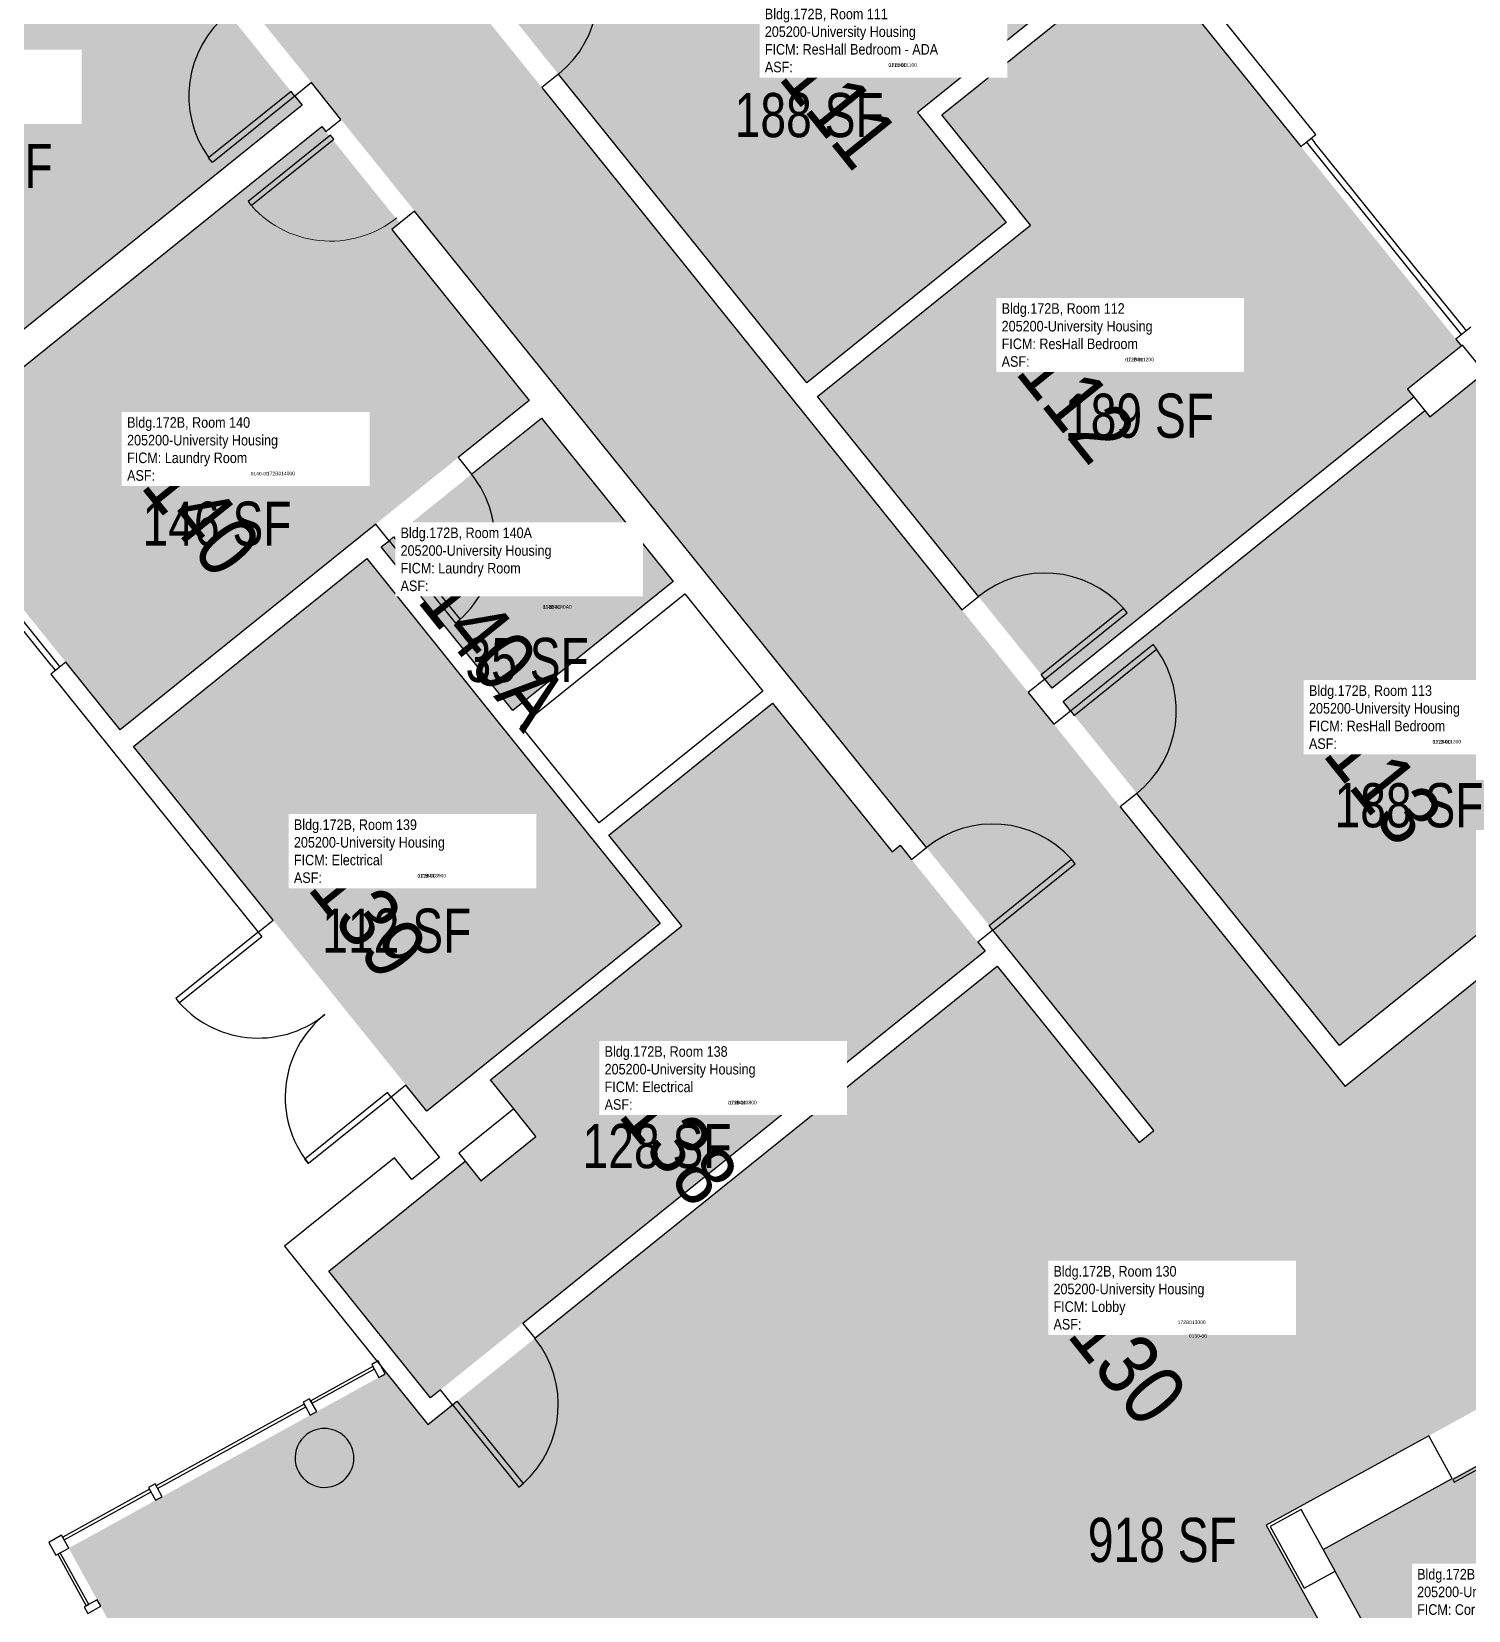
# Model space of a CAD drawing. Header units: inches. Extents: x 69233640 to 69235941, y 27660565 to 27663153.
# Drawn here: x 69234327 to 69234815, y 27661745 to 27662281 of the extents above; entities that cross this region are included whole.
import ezdxf
from ezdxf.enums import TextEntityAlignment as Align

# ---------------------------------------------------------------- set-up
doc = ezdxf.new("R2010")
doc.units = ezdxf.units.IN
doc.header["$LTSCALE"] = 100
doc.header["$MEASUREMENT"] = 0
for name, color, linetype in [('A-COLS', 5, 'CONTINUOUS'), ('A-DOOR', 2, 'CONTINUOUS'), ('A-GLAZ', 1, 'CONTINUOUS'), ('A-IDEN-RNUM', 7, 'CONTINUOUS'), ('A-IDEN-SNUM', 4, 'CONTINUOUS'), ('A-IDEN-VNUM', 4, 'CONTINUOUS'), ('A-WALL', 5, 'CONTINUOUS'), ('AREA-TEXT', 3, 'CONTINUOUS'), ('Rooms-Category-Color', 7, 'CONTINUOUS'), ('Rooms-College-Color', 7, 'CONTINUOUS'), ('Rooms-Department-Color', 7, 'CONTINUOUS'), ('Rooms-Division-Color', 7, 'CONTINUOUS'), ('Rooms-Information', 7, 'CONTINUOUS')]:
    doc.layers.add(name, color=color, linetype=linetype)
doc.styles.add('CP_AREA', font='arial.ttf', dxfattribs={"height": 15})
doc.styles.add('CP_ROOMSNUMBER', font='arial.ttf', dxfattribs={"height": 1})
doc.styles.add('CP_ROOMVNUMBER', font='arial.ttf', dxfattribs={"width": 0.85, "height": 0.075})

# ---------------------------------------------------------------- blocks, each defined once
blk = doc.blocks.new('08_Single-Flush - 08 Door_Single-Flush  3_-0_ x 7_-0_-3899614-LEVEL 1')
at = {"layer": 'A-DOOR'}
for p, q in [((16, -3.62), (16, -39.57)), ((18, -3.62), (16, -3.62)), ((18, -3.62), (18, -39.57)), ((18, -39.57), (16, -39.57))]:
    blk.add_line(p, q, dxfattribs=at)
at = {"layer": 'A-DOOR', "lineweight": 25}
blk.add_arc((18, -3.62), 36, 180, 266.8153, dxfattribs=at)
blk = doc.blocks.new('08_Single-Flush - 08 Door_Single-Flush  3_-0_ x 7_-0_-3899613-LEVEL 1')
at = {"layer": 'A-DOOR'}
for p, q in [((16, 3.62), (16, 39.57)), ((18, 39.57), (16, 39.57)), ((18, 3.62), (18, 39.57)), ((18, 3.62), (16, 3.62))]:
    blk.add_line(p, q, dxfattribs=at)
at = {"layer": 'A-DOOR', "lineweight": 25}
blk.add_arc((18, 3.62), 36, 93.1847, 180, dxfattribs=at)
blk = doc.blocks.new('HM_Frame_Door_-_Interior_Single_with_Lite_3899 - 3_-0_ x 7_-0_ Metal_5_75_ x 2__Full Lite-1175206-LEVEL 1')
at = {"layer": 'A-DOOR', "color": 7}
for p, q in [((-16.25, -2.875), (-18, -2.875)), ((-18, -2.875), (-18, -38.875)), ((-16.25, -38.875), (-16.25, -2.875)), ((-18, -38.875), (-16.25, -38.875))]:
    blk.add_line(p, q, dxfattribs=at)
at = {"layer": 'A-DOOR', "lineweight": 5}
blk.add_arc((-18, -2.875), 36, 270, 0, dxfattribs=at)
blk = doc.blocks.new('08_Single-Flush - 08 Door_Single-Flush  3_-0_ x 7_-0_ - 45 MIN-2053442-LEVEL 1')
at = {"layer": 'A-DOOR'}
for p, q in [((16, 3.25), (16, 39.19)), ((18, 39.19), (16, 39.19)), ((18, 3.25), (18, 39.19)), ((18, 3.25), (16, 3.25))]:
    blk.add_line(p, q, dxfattribs=at)
at = {"layer": 'A-DOOR', "lineweight": 25}
blk.add_arc((18, 3.25), 36, 93.1847, 180, dxfattribs=at)
blk = doc.blocks.new('Single-Flush Vision - 36_ x 84_ - NO RATING-2504166-LEVEL 1')
at = {"layer": 'A-DOOR'}
for p, q in [((16, 3.625), (16, 39.625)), ((18, 39.625), (16, 39.625)), ((18, 3.625), (18, 39.625)), ((18, 3.625), (16, 3.625))]:
    blk.add_line(p, q, dxfattribs=at)
at = {"layer": 'A-DOOR', "lineweight": 25}
blk.add_arc((18, 3.625), 36, 90, 180, dxfattribs=at)
blk = doc.blocks.new('Double-Flush-louver - 72_ x 90-3394147-LEVEL 1')
at = {"layer": 'A-DOOR'}
for p, q in [((-36, 39.25), (-34, 39.25)), ((-36, 3.25), (-36, 39.25)), ((-34, 3.25), (-34, 39.25)), ((34, 3.25), (34, 39.19)), ((36, 3.25), (36, 39.25)), ((-36, 3.25), (-34, 3.25)), ((36, 3.25), (34, 3.25))]:
    blk.add_line(p, q, dxfattribs=at)
at = {"layer": 'A-DOOR', "lineweight": 25}
for centre, start, end in [((-36, 3.25), 0, 90), ((36, 3.25), 90, 180)]:
    blk.add_arc(centre, 36, start, end, dxfattribs=at)
blk = doc.blocks.new('14_Elevator Door2 - Elevator Door - 3_-6_ x 7_-0_-4018236-LEVEL 1')
at = {"layer": 'A-DOOR'}
for p, q in [((0, -4.125), (-21, -4.125)), ((-21, -4.125), (-21, -5.125)), ((-21, -5.125), (0, -5.125)), ((21, -4.125), (0, -4.125)), ((0, -4.125), (0, -5.125)), ((0, -5.125), (0, -4.125)), ((0, -5.125), (21, -5.125)), ((21, -5.125), (21, -4.125))]:
    blk.add_line(p, q, dxfattribs=at)

msp = doc.modelspace()

# ---------------------------------------------------------------- hatches: boundary and pattern name
at = {"layer": 'Rooms-Category-Color', "true_color": 0xadadad}
for points in [[(69234280.78, 27662534.97), (69234280.19, 27662535.7), (69234275.33, 27662541.73), (69234194.15, 27662642.63), (69234081.19, 27662783.02), (69233982.88, 27662905.19), (69233926.98, 27662974.68), (69233925.11, 27662973.17), (69233880.74, 27662937.47), (69233880.23, 27662937.07), (69233890.65, 27662924.12), (69233896.13, 27662917.3), (69233936.33, 27662867.34), (69234132.35, 27662623.72), (69234230.85, 27662501.3), (69234313.5, 27662398.58), (69234427.56, 27662256.84), (69234430.67, 27662252.96), (69234457.08, 27662220.14), (69234506.09, 27662159.23), (69234555.06, 27662098.37), (69234584.92, 27662061.25), (69234627.19, 27662008.72), (69234658.19, 27661970.2), (69234658.51, 27661969.8), (69234708.44, 27661907.75), (69234755.18, 27661945.36), (69234670.03, 27662051.19), (69234586.58, 27662154.91), (69234473.42, 27662295.54), (69234390.34, 27662398.8), (69234282.81, 27662532.44)], [(69234519, 27662004.84), (69234517.35, 27662006.88), (69234487.48, 27662044), (69234485.84, 27662046.05), (69234440.79, 27662102.03), (69234361.5, 27662038.23), (69234461.26, 27661914.26), (69234475.91, 27661926.05), (69234479.61, 27661929.03), (69234540.54, 27661978.06), (69234519.03, 27662004.79)], [(69234765.87, 27661932.09), (69234755.18, 27661945.36), (69234708.44, 27661907.75), (69234703.37, 27661903.68), (69234655.16, 27661963.59), (69234497.85, 27661837.01), (69234461.55, 27661807.8), (69234447.51, 27661825.24), (69234339.49, 27661765.8), (69234379.28, 27661693.49), (69234377.08, 27661692.29), (69234413.72, 27661625.7), (69234415.91, 27661626.91), (69234446.85, 27661570.68), (69234452.07, 27661573.55), (69234470.55, 27661539.98), (69234544.07, 27661580.44), (69234512.5, 27661637.82), (69234685.97, 27661733.27), (69234714.59, 27661681.26), (69234723.91, 27661686.38), (69234726.86, 27661681.01), (69234781.13, 27661710.92), (69234746.63, 27661773.59), (69234852.24, 27661831.7), (69234855.42, 27661833.45), (69234855.47, 27661833.48), (69234947.66, 27661884.2), (69234947.66, 27661884.2), (69235027.65, 27661928.21), (69235027.66, 27661928.19), (69235028.21, 27661928.49), (69235083.06, 27661958.67), (69235060.89, 27661998.96), (69235026.06, 27662062.27), (69234973.3, 27662033.67), (69234973.48, 27662033.34), (69234936.19, 27662012.82), (69234916, 27662037.41), (69234776.25, 27661924.96), (69234773.43, 27661922.69), (69234765.9, 27661932.04)], [(69234493.78, 27661842.08), (69234651.09, 27661968.65), (69234622.13, 27662004.65), (69234619.4, 27662002.46), (69234578.78, 27662052.94), (69234523.09, 27662008.13), (69234547.93, 27661977.26), (69234482.86, 27661924.9), (69234490.77, 27661915.06), (69234498.3, 27661905.71), (69234479.6, 27661890.67), (69234474.27, 27661897.29), (69234460.25, 27661886), (69234459.76, 27661885.61), (69234427.9, 27661859.98), (69234447.22, 27661835.97), (69234449.16, 27661833.56), (69234450.98, 27661831.3), (69234462.53, 27661816.94)], [(69234765.9, 27661765.36), (69234805.91, 27661692.64), (69234897.03, 27661742.78), (69234857.02, 27661815.5)]]:
    msp.add_hatch(color=253, dxfattribs=at).paths.add_polyline_path(points)
at = {"layer": 'Rooms-Category-Color', "true_color": 0x728ef3}
for points in [[(69234480.91, 27662297.8), (69234590.38, 27662161.75), (69234658.17, 27662216.29), (69234628.08, 27662253.68), (69234701.51, 27662312.77), (69234624.24, 27662408.79), (69234605.98, 27662394.1), (69234603.86, 27662396.73)], [(69234276.25, 27662144.19), (69234294.56, 27662158.92), (69234295.92, 27662157.22), (69234418.83, 27662256.12), (69234309.69, 27662391.75), (69234241.42, 27662336.82), (69234271.52, 27662299.42), (69234198.57, 27662240.73)], [(69234594.07, 27662157.17), (69234673.84, 27662058.03), (69234796.79, 27662156.96), (69234794.67, 27662159.59), (69234812.94, 27662174.28), (69234705.19, 27662308.19), (69234636.34, 27662252.79), (69234666.43, 27662215.39)], [(69234425.57, 27662248.93), (69234283.77, 27662134.84), (69234356.96, 27662043.88), (69234438.54, 27662109.52), (69234441.02, 27662111.52), (69234495.83, 27662155.63), (69234496.03, 27662155.78), (69234449.29, 27662213.88), (69234452.01, 27662216.07)], [(69234677.52, 27662053.45), (69234760.83, 27661949.91), (69234771.55, 27661936.58), (69234908.43, 27662046.72), (69234912.77, 27662050.21), (69234820.46, 27662164.93), (69234802.2, 27662150.24), (69234800.47, 27662152.38)], [(69234500.19, 27662149.82), (69234445.76, 27662106.03), (69234490.49, 27662050.43), (69234544.92, 27662094.22)]]:
    msp.add_hatch(color=171, dxfattribs=at).paths.add_polyline_path(points)
at = {"layer": 'Rooms-College-Color', "true_color": 0xadadad}
for points in [[(69234280.78, 27662534.97), (69234280.19, 27662535.7), (69234275.33, 27662541.73), (69234194.15, 27662642.63), (69234081.19, 27662783.02), (69233982.88, 27662905.19), (69233926.98, 27662974.68), (69233925.11, 27662973.17), (69233880.74, 27662937.47), (69233880.23, 27662937.07), (69233890.65, 27662924.12), (69233896.13, 27662917.3), (69233936.33, 27662867.34), (69234132.35, 27662623.72), (69234230.85, 27662501.3), (69234313.5, 27662398.58), (69234427.56, 27662256.84), (69234430.67, 27662252.96), (69234457.08, 27662220.14), (69234506.09, 27662159.23), (69234555.06, 27662098.37), (69234584.92, 27662061.25), (69234627.19, 27662008.72), (69234658.19, 27661970.2), (69234658.51, 27661969.8), (69234708.44, 27661907.75), (69234755.18, 27661945.36), (69234670.03, 27662051.19), (69234586.58, 27662154.91), (69234473.42, 27662295.54), (69234390.34, 27662398.8), (69234282.81, 27662532.44)], [(69234480.91, 27662297.8), (69234590.38, 27662161.75), (69234658.17, 27662216.29), (69234628.08, 27662253.68), (69234701.51, 27662312.77), (69234624.24, 27662408.79), (69234605.98, 27662394.1), (69234603.86, 27662396.73)], [(69234276.25, 27662144.19), (69234294.56, 27662158.92), (69234295.92, 27662157.22), (69234418.83, 27662256.12), (69234309.69, 27662391.75), (69234241.42, 27662336.82), (69234271.52, 27662299.42), (69234198.57, 27662240.73)], [(69234594.07, 27662157.17), (69234673.84, 27662058.03), (69234796.79, 27662156.96), (69234794.67, 27662159.59), (69234812.94, 27662174.28), (69234705.19, 27662308.19), (69234636.34, 27662252.79), (69234666.43, 27662215.39)], [(69234425.57, 27662248.93), (69234283.77, 27662134.84), (69234356.96, 27662043.88), (69234438.54, 27662109.52), (69234441.02, 27662111.52), (69234495.83, 27662155.63), (69234496.03, 27662155.78), (69234449.29, 27662213.88), (69234452.01, 27662216.07)], [(69234677.52, 27662053.45), (69234760.83, 27661949.91), (69234771.55, 27661936.58), (69234908.43, 27662046.72), (69234912.77, 27662050.21), (69234820.46, 27662164.93), (69234802.2, 27662150.24), (69234800.47, 27662152.38)], [(69234500.19, 27662149.82), (69234445.76, 27662106.03), (69234490.49, 27662050.43), (69234544.92, 27662094.22)], [(69234519, 27662004.84), (69234517.35, 27662006.88), (69234487.48, 27662044), (69234485.84, 27662046.05), (69234440.79, 27662102.03), (69234361.5, 27662038.23), (69234461.26, 27661914.26), (69234475.91, 27661926.05), (69234479.61, 27661929.03), (69234540.54, 27661978.06), (69234519.03, 27662004.79)], [(69234765.87, 27661932.09), (69234755.18, 27661945.36), (69234708.44, 27661907.75), (69234703.37, 27661903.68), (69234655.16, 27661963.59), (69234497.85, 27661837.01), (69234461.55, 27661807.8), (69234447.51, 27661825.24), (69234339.49, 27661765.8), (69234379.28, 27661693.49), (69234377.08, 27661692.29), (69234413.72, 27661625.7), (69234415.91, 27661626.91), (69234446.85, 27661570.68), (69234452.07, 27661573.55), (69234470.55, 27661539.98), (69234544.07, 27661580.44), (69234512.5, 27661637.82), (69234685.97, 27661733.27), (69234714.59, 27661681.26), (69234723.91, 27661686.38), (69234726.86, 27661681.01), (69234781.13, 27661710.92), (69234746.63, 27661773.59), (69234852.24, 27661831.7), (69234855.42, 27661833.45), (69234855.47, 27661833.48), (69234947.66, 27661884.2), (69234947.66, 27661884.2), (69235027.65, 27661928.21), (69235027.66, 27661928.19), (69235028.21, 27661928.49), (69235083.06, 27661958.67), (69235060.89, 27661998.96), (69235026.06, 27662062.27), (69234973.3, 27662033.67), (69234973.48, 27662033.34), (69234936.19, 27662012.82), (69234916, 27662037.41), (69234776.25, 27661924.96), (69234773.43, 27661922.69), (69234765.9, 27661932.04)], [(69234493.78, 27661842.08), (69234651.09, 27661968.65), (69234622.13, 27662004.65), (69234619.4, 27662002.46), (69234578.78, 27662052.94), (69234523.09, 27662008.13), (69234547.93, 27661977.26), (69234482.86, 27661924.9), (69234490.77, 27661915.06), (69234498.3, 27661905.71), (69234479.6, 27661890.67), (69234474.27, 27661897.29), (69234460.25, 27661886), (69234459.76, 27661885.61), (69234427.9, 27661859.98), (69234447.22, 27661835.97), (69234449.16, 27661833.56), (69234450.98, 27661831.3), (69234462.53, 27661816.94)], [(69234765.9, 27661765.36), (69234805.91, 27661692.64), (69234897.03, 27661742.78), (69234857.02, 27661815.5)]]:
    msp.add_hatch(color=253, dxfattribs=at).paths.add_polyline_path(points)
at = {"layer": 'Rooms-Department-Color', "true_color": 0xacacac}
for points in [[(69234280.78, 27662534.97), (69234280.19, 27662535.7), (69234275.33, 27662541.73), (69234194.15, 27662642.63), (69234081.19, 27662783.02), (69233982.88, 27662905.19), (69233926.98, 27662974.68), (69233925.11, 27662973.17), (69233880.74, 27662937.47), (69233880.23, 27662937.07), (69233890.65, 27662924.12), (69233896.13, 27662917.3), (69233936.33, 27662867.34), (69234132.35, 27662623.72), (69234230.85, 27662501.3), (69234313.5, 27662398.58), (69234427.56, 27662256.84), (69234430.67, 27662252.96), (69234457.08, 27662220.14), (69234506.09, 27662159.23), (69234555.06, 27662098.37), (69234584.92, 27662061.25), (69234627.19, 27662008.72), (69234658.19, 27661970.2), (69234658.51, 27661969.8), (69234708.44, 27661907.75), (69234755.18, 27661945.36), (69234670.03, 27662051.19), (69234586.58, 27662154.91), (69234473.42, 27662295.54), (69234390.34, 27662398.8), (69234282.81, 27662532.44)], [(69234519, 27662004.84), (69234517.35, 27662006.88), (69234487.48, 27662044), (69234485.84, 27662046.05), (69234440.79, 27662102.03), (69234361.5, 27662038.23), (69234461.26, 27661914.26), (69234475.91, 27661926.05), (69234479.61, 27661929.03), (69234540.54, 27661978.06), (69234519.03, 27662004.79)], [(69234765.87, 27661932.09), (69234755.18, 27661945.36), (69234708.44, 27661907.75), (69234703.37, 27661903.68), (69234655.16, 27661963.59), (69234497.85, 27661837.01), (69234461.55, 27661807.8), (69234447.51, 27661825.24), (69234339.49, 27661765.8), (69234379.28, 27661693.49), (69234377.08, 27661692.29), (69234413.72, 27661625.7), (69234415.91, 27661626.91), (69234446.85, 27661570.68), (69234452.07, 27661573.55), (69234470.55, 27661539.98), (69234544.07, 27661580.44), (69234512.5, 27661637.82), (69234685.97, 27661733.27), (69234714.59, 27661681.26), (69234723.91, 27661686.38), (69234726.86, 27661681.01), (69234781.13, 27661710.92), (69234746.63, 27661773.59), (69234852.24, 27661831.7), (69234855.42, 27661833.45), (69234855.47, 27661833.48), (69234947.66, 27661884.2), (69234947.66, 27661884.2), (69235027.65, 27661928.21), (69235027.66, 27661928.19), (69235028.21, 27661928.49), (69235083.06, 27661958.67), (69235060.89, 27661998.96), (69235026.06, 27662062.27), (69234973.3, 27662033.67), (69234973.48, 27662033.34), (69234936.19, 27662012.82), (69234916, 27662037.41), (69234776.25, 27661924.96), (69234773.43, 27661922.69), (69234765.9, 27661932.04)], [(69234493.78, 27661842.08), (69234651.09, 27661968.65), (69234622.13, 27662004.65), (69234619.4, 27662002.46), (69234578.78, 27662052.94), (69234523.09, 27662008.13), (69234547.93, 27661977.26), (69234482.86, 27661924.9), (69234490.77, 27661915.06), (69234498.3, 27661905.71), (69234479.6, 27661890.67), (69234474.27, 27661897.29), (69234460.25, 27661886), (69234459.76, 27661885.61), (69234427.9, 27661859.98), (69234447.22, 27661835.97), (69234449.16, 27661833.56), (69234450.98, 27661831.3), (69234462.53, 27661816.94)], [(69234765.9, 27661765.36), (69234805.91, 27661692.64), (69234897.03, 27661742.78), (69234857.02, 27661815.5)]]:
    msp.add_hatch(color=253, dxfattribs=at).paths.add_polyline_path(points)
at = {"layer": 'Rooms-Department-Color', "true_color": 0x604aed}
for points in [[(69234480.91, 27662297.8), (69234590.38, 27662161.75), (69234658.17, 27662216.29), (69234628.08, 27662253.68), (69234701.51, 27662312.77), (69234624.24, 27662408.79), (69234605.98, 27662394.1), (69234603.86, 27662396.73)], [(69234276.25, 27662144.19), (69234294.56, 27662158.92), (69234295.92, 27662157.22), (69234418.83, 27662256.12), (69234309.69, 27662391.75), (69234241.42, 27662336.82), (69234271.52, 27662299.42), (69234198.57, 27662240.73)], [(69234594.07, 27662157.17), (69234673.84, 27662058.03), (69234796.79, 27662156.96), (69234794.67, 27662159.59), (69234812.94, 27662174.28), (69234705.19, 27662308.19), (69234636.34, 27662252.79), (69234666.43, 27662215.39)], [(69234425.57, 27662248.93), (69234283.77, 27662134.84), (69234356.96, 27662043.88), (69234438.54, 27662109.52), (69234441.02, 27662111.52), (69234495.83, 27662155.63), (69234496.03, 27662155.78), (69234449.29, 27662213.88), (69234452.01, 27662216.07)], [(69234677.52, 27662053.45), (69234760.83, 27661949.91), (69234771.55, 27661936.58), (69234908.43, 27662046.72), (69234912.77, 27662050.21), (69234820.46, 27662164.93), (69234802.2, 27662150.24), (69234800.47, 27662152.38)], [(69234500.19, 27662149.82), (69234445.76, 27662106.03), (69234490.49, 27662050.43), (69234544.92, 27662094.22)]]:
    msp.add_hatch(color=173, dxfattribs=at).paths.add_polyline_path(points)
at = {"layer": 'Rooms-Division-Color', "true_color": 0xadadad}
for points in [[(69234280.78, 27662534.97), (69234280.19, 27662535.7), (69234275.33, 27662541.73), (69234194.15, 27662642.63), (69234081.19, 27662783.02), (69233982.88, 27662905.19), (69233926.98, 27662974.68), (69233925.11, 27662973.17), (69233880.74, 27662937.47), (69233880.23, 27662937.07), (69233890.65, 27662924.12), (69233896.13, 27662917.3), (69233936.33, 27662867.34), (69234132.35, 27662623.72), (69234230.85, 27662501.3), (69234313.5, 27662398.58), (69234427.56, 27662256.84), (69234430.67, 27662252.96), (69234457.08, 27662220.14), (69234506.09, 27662159.23), (69234555.06, 27662098.37), (69234584.92, 27662061.25), (69234627.19, 27662008.72), (69234658.19, 27661970.2), (69234658.51, 27661969.8), (69234708.44, 27661907.75), (69234755.18, 27661945.36), (69234670.03, 27662051.19), (69234586.58, 27662154.91), (69234473.42, 27662295.54), (69234390.34, 27662398.8), (69234282.81, 27662532.44)], [(69234519, 27662004.84), (69234517.35, 27662006.88), (69234487.48, 27662044), (69234485.84, 27662046.05), (69234440.79, 27662102.03), (69234361.5, 27662038.23), (69234461.26, 27661914.26), (69234475.91, 27661926.05), (69234479.61, 27661929.03), (69234540.54, 27661978.06), (69234519.03, 27662004.79)], [(69234765.87, 27661932.09), (69234755.18, 27661945.36), (69234708.44, 27661907.75), (69234703.37, 27661903.68), (69234655.16, 27661963.59), (69234497.85, 27661837.01), (69234461.55, 27661807.8), (69234447.51, 27661825.24), (69234339.49, 27661765.8), (69234379.28, 27661693.49), (69234377.08, 27661692.29), (69234413.72, 27661625.7), (69234415.91, 27661626.91), (69234446.85, 27661570.68), (69234452.07, 27661573.55), (69234470.55, 27661539.98), (69234544.07, 27661580.44), (69234512.5, 27661637.82), (69234685.97, 27661733.27), (69234714.59, 27661681.26), (69234723.91, 27661686.38), (69234726.86, 27661681.01), (69234781.13, 27661710.92), (69234746.63, 27661773.59), (69234852.24, 27661831.7), (69234855.42, 27661833.45), (69234855.47, 27661833.48), (69234947.66, 27661884.2), (69234947.66, 27661884.2), (69235027.65, 27661928.21), (69235027.66, 27661928.19), (69235028.21, 27661928.49), (69235083.06, 27661958.67), (69235060.89, 27661998.96), (69235026.06, 27662062.27), (69234973.3, 27662033.67), (69234973.48, 27662033.34), (69234936.19, 27662012.82), (69234916, 27662037.41), (69234776.25, 27661924.96), (69234773.43, 27661922.69), (69234765.9, 27661932.04)], [(69234493.78, 27661842.08), (69234651.09, 27661968.65), (69234622.13, 27662004.65), (69234619.4, 27662002.46), (69234578.78, 27662052.94), (69234523.09, 27662008.13), (69234547.93, 27661977.26), (69234482.86, 27661924.9), (69234490.77, 27661915.06), (69234498.3, 27661905.71), (69234479.6, 27661890.67), (69234474.27, 27661897.29), (69234460.25, 27661886), (69234459.76, 27661885.61), (69234427.9, 27661859.98), (69234447.22, 27661835.97), (69234449.16, 27661833.56), (69234450.98, 27661831.3), (69234462.53, 27661816.94)], [(69234765.9, 27661765.36), (69234805.91, 27661692.64), (69234897.03, 27661742.78), (69234857.02, 27661815.5)]]:
    msp.add_hatch(color=253, dxfattribs=at).paths.add_polyline_path(points)
at = {"layer": 'Rooms-Division-Color', "true_color": 0x604aed}
for points in [[(69234480.91, 27662297.8), (69234590.38, 27662161.75), (69234658.17, 27662216.29), (69234628.08, 27662253.68), (69234701.51, 27662312.77), (69234624.24, 27662408.79), (69234605.98, 27662394.1), (69234603.86, 27662396.73)], [(69234276.25, 27662144.19), (69234294.56, 27662158.92), (69234295.92, 27662157.22), (69234418.83, 27662256.12), (69234309.69, 27662391.75), (69234241.42, 27662336.82), (69234271.52, 27662299.42), (69234198.57, 27662240.73)], [(69234594.07, 27662157.17), (69234673.84, 27662058.03), (69234796.79, 27662156.96), (69234794.67, 27662159.59), (69234812.94, 27662174.28), (69234705.19, 27662308.19), (69234636.34, 27662252.79), (69234666.43, 27662215.39)], [(69234425.57, 27662248.93), (69234283.77, 27662134.84), (69234356.96, 27662043.88), (69234438.54, 27662109.52), (69234441.02, 27662111.52), (69234495.83, 27662155.63), (69234496.03, 27662155.78), (69234449.29, 27662213.88), (69234452.01, 27662216.07)], [(69234677.52, 27662053.45), (69234760.83, 27661949.91), (69234771.55, 27661936.58), (69234908.43, 27662046.72), (69234912.77, 27662050.21), (69234820.46, 27662164.93), (69234802.2, 27662150.24), (69234800.47, 27662152.38)], [(69234500.19, 27662149.82), (69234445.76, 27662106.03), (69234490.49, 27662050.43), (69234544.92, 27662094.22)]]:
    msp.add_hatch(color=173, dxfattribs=at).paths.add_polyline_path(points)

# ---------------------------------------------------------------- linework, layer by layer
at = {"layer": 'A-COLS', "lineweight": -3}
for p, q in [((69234813.37, 27662174.63), (69234794.67, 27662159.59)), ((69234820.89, 27662165.28), (69234813.37, 27662174.63)), ((69234802.2, 27662150.24), (69234820.89, 27662165.28)), ((69234794.67, 27662159.59), (69234802.2, 27662150.24)), ((69234490.77, 27661915.06), (69234472.07, 27661900.02)), ((69234498.3, 27661905.71), (69234490.77, 27661915.06)), ((69234479.6, 27661890.67), (69234498.3, 27661905.71)), ((69234472.07, 27661900.02), (69234479.6, 27661890.67)), ((69234758.48, 27661778.97), (69234747.97, 27661773.19)), ((69234770.05, 27661757.95), (69234758.48, 27661778.97)), ((69234747.97, 27661773.19), (69234759.54, 27661752.16)), ((69234759.54, 27661752.16), (69234770.05, 27661757.95))]:
    msp.add_line(p, q, dxfattribs=at)
for start, end in [(118.8208, 298.8208), (298.8208, 118.8208)]:
    msp.add_arc((69234426.42, 27661796.46), 10, start, end, dxfattribs=at)
at = {"layer": 'A-GLAZ', "lineweight": -3}
for p, q in [((69234774.14, 27662226.49), (69234760.34, 27662243.63)), ((69234761.9, 27662244.88), (69234763.16, 27662243.33)), ((69234800.77, 27662196.58), (69234763.16, 27662243.33)), ((69234774.14, 27662226.49), (69234799.21, 27662195.32)), ((69234811.75, 27662179.74), (69234799.21, 27662195.32)), ((69234800.77, 27662196.58), (69234813.31, 27662181)), ((69234813, 27662178.18), (69234811.75, 27662179.74)), ((69234813.31, 27662181), (69234814.56, 27662179.44)), ((69234336.04, 27662065.9), (69234283.7, 27662130.94)), ((69234333.55, 27662065.8), (69234321.01, 27662081.38)), ((69234333.55, 27662065.8), (69234334.8, 27662064.24)), ((69234336.36, 27662065.49), (69234336.04, 27662065.9)), ((69234442.89, 27661827.55), (69234421.75, 27661815.92)), ((69234422.23, 27661815.04), (69234443.37, 27661826.67)), ((69234444.71, 27661829.41), (69234442.52, 27661828.2)), ((69234442.52, 27661828.2), (69234444.93, 27661823.82)), ((69234443.37, 27661826.67), (69234442.89, 27661827.55)), ((69234447.12, 27661825.03), (69234444.71, 27661829.41)), ((69234444.93, 27661823.82), (69234447.12, 27661825.03)), ((69234419.56, 27661814.71), (69234369.18, 27661787)), ((69234369.66, 27661786.12), (69234420.04, 27661813.84)), ((69234420.04, 27661813.84), (69234419.56, 27661814.71)), ((69234421.75, 27661815.92), (69234422.23, 27661815.04)), ((69234366.99, 27661785.8), (69234337.43, 27661769.54)), ((69234337.91, 27661768.66), (69234367.47, 27661784.92)), ((69234367.47, 27661784.92), (69234366.99, 27661785.8)), ((69234369.18, 27661787), (69234369.66, 27661786.12)), ((69234337.07, 27661770.19), (69234332.69, 27661767.78)), ((69234332.69, 27661767.78), (69234335.1, 27661763.4)), ((69234335.1, 27661763.4), (69234339.48, 27661765.81)), ((69234339.48, 27661765.81), (69234337.07, 27661770.19)), ((69234337.43, 27661769.54), (69234337.91, 27661768.66)), ((69234336.63, 27661764.25), (69234335.76, 27661763.77)), ((69234335.76, 27661763.77), (69234345.42, 27661746.2)), ((69234346.3, 27661746.68), (69234336.63, 27661764.25)), ((69234345.42, 27661746.2), (69234346.3, 27661746.68))]:
    msp.add_line(p, q, dxfattribs=at)
at = {"layer": 'A-GLAZ', "lineweight": -3, "extrusion": (0, 0, -1)}
for p, q in [((69234421.39, 27661816.58), (69234419.2, 27661815.37)), ((69234419.2, 27661815.37), (69234421.61, 27661810.99)), ((69234423.8, 27661812.2), (69234421.39, 27661816.58)), ((69234421.61, 27661810.99), (69234423.8, 27661812.2)), ((69234368.82, 27661787.66), (69234366.63, 27661786.45)), ((69234371.23, 27661783.28), (69234368.82, 27661787.66)), ((69234366.63, 27661786.45), (69234369.04, 27661782.07)), ((69234369.04, 27661782.07), (69234371.23, 27661783.28)), ((69234349.15, 27661748.25), (69234344.76, 27661745.84)), ((69234344.76, 27661745.84), (69234345.97, 27661743.65)), ((69234345.97, 27661743.65), (69234350.35, 27661746.06)), ((69234350.35, 27661746.06), (69234349.15, 27661748.25))]:
    msp.add_line(p, q, dxfattribs=at)
at = {"layer": 'A-WALL', "lineweight": -3}
for p, q in [((69234763.46, 27662246.14), (69234684, 27662344.89)), ((69234701.51, 27662312.77), (69234628.08, 27662253.68)), ((69234636.34, 27662252.79), (69234705.19, 27662308.19)), ((69234705.19, 27662308.19), (69234758.4, 27662242.06)), ((69234505.99, 27662266.63), (69234500.34, 27662262.09)), ((69234590.38, 27662161.75), (69234505.99, 27662266.63)), ((69234421.97, 27662263.78), (69234416.32, 27662259.23)), ((69234416.32, 27662259.23), (69234418.83, 27662256.12)), ((69234432, 27662251.31), (69234421.97, 27662263.78)), ((69234500.34, 27662262.09), (69234643.11, 27662084.65)), ((69234418.83, 27662256.12), (69234295.92, 27662157.22)), ((69234302.08, 27662149.57), (69234425.57, 27662248.93)), ((69234425.57, 27662248.93), (69234426.94, 27662247.23)), ((69234426.94, 27662247.23), (69234432, 27662251.31)), ((69234628.08, 27662253.68), (69234658.17, 27662216.29)), ((69234666.43, 27662215.39), (69234636.34, 27662252.79)), ((69234758.4, 27662242.06), (69234763.46, 27662246.14)), ((69234457.08, 27662220.14), (69234449.29, 27662213.88)), ((69234631.08, 27662003.89), (69234457.08, 27662220.14)), ((69234658.17, 27662216.29), (69234590.38, 27662161.75)), ((69234449.29, 27662213.88), (69234496.03, 27662155.78)), ((69234594.07, 27662157.17), (69234666.43, 27662215.39)), ((69234816.12, 27662180.69), (69234811.05, 27662176.62)), ((69234811.05, 27662176.62), (69234812.94, 27662174.28)), ((69234496.03, 27662155.78), (69234471.89, 27662136.36)), ((69234648.76, 27662089.19), (69234594.07, 27662157.17)), ((69234796.79, 27662156.96), (69234673.84, 27662058.03)), ((69234677.52, 27662053.45), (69234800.47, 27662152.38)), ((69234476.44, 27662130.71), (69234500.19, 27662149.82)), ((69234500.19, 27662149.82), (69234544.92, 27662094.22)), ((69234471.89, 27662136.36), (69234476.44, 27662130.71)), ((69234443.84, 27662113.79), (69234356.96, 27662043.88)), ((69234448.39, 27662108.14), (69234443.84, 27662113.79)), ((69234445.76, 27662106.03), (69234448.39, 27662108.14)), ((69234490.49, 27662050.43), (69234445.76, 27662106.03)), ((69234361.5, 27662038.23), (69234440.79, 27662102.03)), ((69234440.79, 27662102.03), (69234485.84, 27662046.05)), ((69234544.92, 27662094.22), (69234490.49, 27662050.43)), ((69234493.22, 27662045.25), (69234548.91, 27662090.06)), ((69234548.91, 27662090.06), (69234575.49, 27662057.03)), ((69234643.11, 27662084.65), (69234648.76, 27662089.19)), ((69234338.47, 27662066.86), (69234333.4, 27662062.79)), ((69234356.96, 27662043.88), (69234338.47, 27662066.86)), ((69234333.4, 27662062.79), (69234403.93, 27661975.14)), ((69234671.33, 27662061.14), (69234665.68, 27662056.6)), ((69234673.84, 27662058.03), (69234671.33, 27662061.14)), ((69234575.49, 27662057.03), (69234519.79, 27662012.22)), ((69234665.68, 27662056.6), (69234674.38, 27662045.79)), ((69234523.09, 27662008.13), (69234578.78, 27662052.94)), ((69234578.78, 27662052.94), (69234619.4, 27662002.46)), ((69234674.38, 27662045.79), (69234680.03, 27662050.33)), ((69234680.03, 27662050.33), (69234677.52, 27662053.45)), ((69234912.77, 27662050.21), (69234771.55, 27661936.58)), ((69234485.84, 27662046.04), (69234519, 27662004.84)), ((69234519.79, 27662012.22), (69234493.22, 27662045.25)), ((69234408.99, 27661979.22), (69234361.5, 27662038.23)), ((69234916, 27662037.41), (69234773.43, 27661922.69)), ((69234702.6, 27662022.29), (69234696.95, 27662017.74)), ((69234696.95, 27662017.74), (69234773.43, 27661922.69)), ((69234771.55, 27661936.58), (69234702.6, 27662022.29)), ((69234547.93, 27661977.26), (69234523.09, 27662008.13)), ((69234519, 27662004.84), (69234540.54, 27661978.06)), ((69234619.4, 27662002.46), (69234622.13, 27662004.65)), ((69234622.13, 27662004.65), (69234626.01, 27661999.82)), ((69234626.01, 27661999.82), (69234631.08, 27662003.89)), ((69234403.93, 27661975.14), (69234408.99, 27661979.22)), ((69234540.54, 27661978.06), (69234461.26, 27661914.26)), ((69234482.86, 27661924.9), (69234547.93, 27661977.26)), ((69234653.65, 27661975.84), (69234648.58, 27661971.77)), ((69234665.57, 27661961.02), (69234653.65, 27661975.84)), ((69234648.58, 27661971.77), (69234651.09, 27661968.65)), ((69234651.09, 27661968.65), (69234493.89, 27661842.17)), ((69234497.97, 27661837.11), (69234655.16, 27661963.59)), ((69234655.16, 27661963.59), (69234703.37, 27661903.68)), ((69234673.72, 27661950.9), (69234665.57, 27661961.02)), ((69234708.44, 27661907.75), (69234673.72, 27661950.9)), ((69234454.13, 27661923.12), (69234449.06, 27661919.05)), ((69234461.26, 27661914.26), (69234454.13, 27661923.12)), ((69234490.77, 27661915.06), (69234482.86, 27661924.9)), ((69234449.06, 27661919.05), (69234465.52, 27661898.59)), ((69234703.37, 27661903.68), (69234708.44, 27661907.75)), ((69234450.22, 27661898.47), (69234412.81, 27661868.37)), ((69234427.9, 27661859.98), (69234474.27, 27661897.29)), ((69234456.17, 27661891.07), (69234450.22, 27661898.47)), ((69234465.52, 27661898.59), (69234456.17, 27661891.07)), ((69234412.81, 27661868.37), (69234461.55, 27661807.8)), ((69234462.53, 27661816.94), (69234427.9, 27661859.98)), ((69234493.89, 27661842.17), (69234497.97, 27661837.11)), ((69234465.85, 27661819.6), (69234462.53, 27661816.94)), ((69234469.92, 27661814.54), (69234465.85, 27661819.6)), ((69234461.55, 27661807.8), (69234469.92, 27661814.54)), ((69234801.85, 27661803.97), (69234746.63, 27661773.59)), ((69234803.89, 27661800.25), (69234801.85, 27661803.97)), ((69234809.8, 27661789.52), (69234803.89, 27661800.25)), ((69234765.95, 27661765.39), (69234809.8, 27661789.52)), ((69234746.63, 27661773.59), (69234800.35, 27661676)), ((69234805.91, 27661692.64), (69234770, 27661757.92))]:
    msp.add_line(p, q, dxfattribs=at)

# ---------------------------------------------------------------- block references
at = {"layer": 'A-DOOR', "lineweight": -3}
for name, p, rotation in [('08_Single-Flush - 08 Door_Single-Flush  3_-0_ x 7_-0_-3899614-LEVEL 1', (69234491.88, 27662278.39), 128.8208220825774), ('08_Single-Flush - 08 Door_Single-Flush  3_-0_ x 7_-0_-3899614-LEVEL 1', (69234407.86, 27662275.53), 308.8208220825775), ('HM_Frame_Door_-_Interior_Single_with_Lite_3899 - 3_-0_ x 7_-0_ Metal_5_75_ x 2__Full Lite-1175206-LEVEL 1', (69234442.01, 27662233.69), 308.8208220825775), ('Single-Flush Vision - 36_ x 84_ - NO RATING-2504166-LEVEL 1', (69234460.14, 27662122.25), 218.8208220825772), ('08_Single-Flush - 08 Door_Single-Flush  3_-0_ x 7_-0_-3899613-LEVEL 1', (69234657.22, 27662072.89), 308.8208220825775), ('08_Single-Flush - 08 Door_Single-Flush  3_-0_ x 7_-0_-3899614-LEVEL 1', (69234688.49, 27662034.04), 128.8208220825774), ('08_Single-Flush - 08 Door_Single-Flush  3_-0_ x 7_-0_ - 45 MIN-2053442-LEVEL 1', (69234639.83, 27661987.83), 308.8208220825775), ('Double-Flush-louver - 72_ x 90-3394147-LEVEL 1', (69234429.03, 27661949.13), 128.8208220825774), ('08_Single-Flush - 08 Door_Single-Flush  3_-0_ x 7_-0_ - 45 MIN-2053442-LEVEL 1', (69234481.91, 27661828.35), 218.8208220825773), ('14_Elevator Door2 - Elevator Door - 3_-6_ x 7_-0_-4018236-LEVEL 1', (69234826.45, 27661802.82), 28.82082208257742)]:
    msp.add_blockref(name, p, dxfattribs=dict(at, rotation=rotation))

# ---------------------------------------------------------------- texts
at = {"layer": 'A-IDEN-RNUM', "style": 'CP_ROOMSNUMBER'}
for s, p in [('0111-00', (69234618.16, 27662269.1)), ('0112-00', (69234698.67, 27662169.04)), ('0140-00', (69234401.35, 27662130.31)), ('0140-A0', (69234500.59, 27662085.01)), ('0113-00', (69234803.15, 27662039.19)), ('0139-00', (69234458.06, 27661993.65)), ('0138-00', (69234563.68, 27661916.57)), ('0130-00', (69234720.29, 27661837.31))]:
    msp.add_text(s, height=1.2, dxfattribs=at).set_placement(p)
at = {"layer": 'A-IDEN-SNUM', "lineweight": -3, "style": 'CP_ROOMSNUMBER'}
for s, p in [('172B011100', (69234618.36, 27662269.18)), ('172B011200', (69234698.87, 27662169.11)), ('172B014000', (69234406.89, 27662130.38)), ('172B0140A0', (69234500.79, 27662085.08)), ('172B011300', (69234803.35, 27662039.26)), ('172B013900', (69234458.26, 27661993.72)), ('172B013800', (69234563.88, 27661916.64)), ('172B013000', (69234716.48, 27661841.96))]:
    msp.add_text(s, height=1.2, dxfattribs=at).set_placement(p)
at = {"layer": 'A-IDEN-VNUM', "lineweight": -3, "style": 'CP_ROOMVNUMBER', "width": 0.85}
for s, p in [('111', (69234601.61, 27662255.7)), ('112', (69234682.12, 27662155.63)), ('140', (69234384.8, 27662116.9)), ('140A', (69234484.03, 27662071.61)), ('113', (69234786.6, 27662025.78)), ('139', (69234441.5, 27661980.24)), ('138', (69234547.13, 27661903.16)), ('130', (69234699.73, 27661828.48))]:
    msp.add_text(s, height=21, rotation=308.8208, dxfattribs=at).set_placement(p, align=Align.MIDDLE_CENTER)
at = {"layer": 'AREA-TEXT', "lineweight": -3, "style": 'CP_AREA', "width": 0.75}
for s, p in [('188 SF', (69234591.21, 27662252.76)), ('188 SF', (69234308.7, 27662235.46)), ('189 SF', (69234703.5, 27662150.6)), ('146 SF', (69234389.9, 27662113.9)), ('35 SF', (69234495.34, 27662067.62)), ('188 SF', (69234795.14, 27662018.25)), ('112 SF', (69234451.02, 27661975.63)), ('128 SF', (69234539.5, 27661902.43)), ('918 SF', (69234711.27, 27661768.61))]:
    msp.add_text(s, height=15, dxfattribs=at).set_placement(p, align=Align.MIDDLE_CENTER)

# ---------------------------------------------------------------- next in the draw order: texts
at = {"layer": 'Rooms-Information', "char_height": 3.6, "width": 80.64, "attachment_point": 7, "style": 'CP_ROOMVNUMBER', "bg_fill": 3, "box_fill_scale": 1.5, "bg_fill_color": 256, "bg_fill_true_color": 13158600, "bg_fill_transparency": 0}
for s, insert in [('Bldg.172B, Room 111^M^J205200-University Housing^M^JFICM: ResHall Bedroom - ADA^M^JASF: ', (69234576.14, 27662267.25)), ('Bldg.172B, Room 101^M^J205200-University Housing^M^JFICM: ResHall Bedroom^M^JASF: ', (69234261.45, 27662251.53)), ('Bldg.172B, Room 112^M^J205200-University Housing^M^JFICM: ResHall Bedroom^M^JASF: ', (69234656.65, 27662167.18)), ('Bldg.172B, Room 140^M^J205200-University Housing^M^JFICM: Laundry Room^M^JASF: ', (69234359.33, 27662128.45)), ('Bldg.172B, Room 140A^M^J205200-University Housing^M^JFICM: Laundry Room^M^JASF: ', (69234452.3, 27662090.95)), ('Bldg.172B, Room 113^M^J205200-University Housing^M^JFICM: ResHall Bedroom^M^JASF: ', (69234761.13, 27662037.33)), ('Bldg.172B, Room 139^M^J205200-University Housing^M^JFICM: Electrical^M^JASF: ', (69234416.04, 27661991.79)), ('Bldg.172B, Room 138^M^J205200-University Housing^M^JFICM: Electrical^M^JASF: ', (69234521.67, 27661914.71)), ('Bldg.172B, Room 130^M^J205200-University Housing^M^JFICM: Lobby^M^JASF: ', (69234674.27, 27661840.03)), ('Bldg.172B, Room 132^M^J205200-University Housing^M^JFICM: Corridor / Circulation^M^JASF: ', (69234797.9, 27661737.09))]:
    msp.add_mtext(s, dxfattribs=dict(at, insert=insert))

doc.saveas('drawing.dxf')
